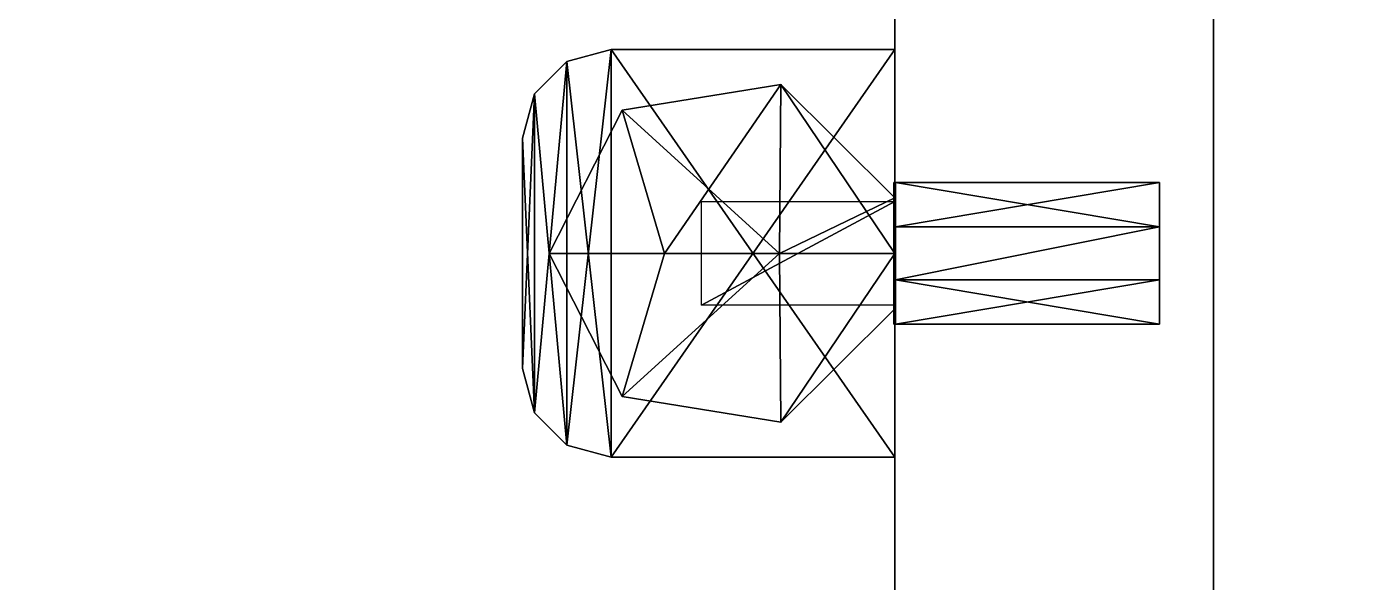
# Model space of a CAD drawing. Extents: x 0 to 2992, y -2739 to 0.
# Drawn here: x 1315 to 1391, y -200.1 to -168.8 of the extents above; entities that cross this region are included whole.
import ezdxf

# ---------------------------------------------------------------- set-up
doc = ezdxf.new("R2010")
doc.units = 0
for name, color, linetype in [('LAYER0', 7, 'CONTINUOUS'), ('LAYER103', 7, 'CONTINUOUS'), ('LAYER106', 7, 'CONTINUOUS'), ('LAYER107', 254, 'CONTINUOUS'), ('LAYER117', 7, 'CONTINUOUS'), ('LAYER120', 7, 'CONTINUOUS'), ('LAYER121', 254, 'CONTINUOUS'), ('LAYER89', 7, 'CONTINUOUS'), ('LAYER92', 7, 'CONTINUOUS'), ('LAYER97', 7, 'CONTINUOUS')]:
    doc.layers.add(name, color=color, linetype=linetype)

msp = doc.modelspace()

# ---------------------------------------------------------------- linework, layer by layer
at = {"layer": 'LAYER0', "invisible_edges": 1}
for points in [[(2992.49, 0), (0, -2716.32), (0, 0), (2992.49, 0)], [(2992.49, -2716.32, 5), (0, 0, 5), (0, -2716.32, 5), (2992.49, -2716.32, 5)], [(0, 0, 5), (2992.49, -2716.32, 5), (2992.49, 0, 5), (0, 0, 5)], [(0, -2716.32), (2992.49, 0), (2992.49, -2716.32), (0, -2716.32)]]:
    msp.add_3dface(points, dxfattribs=at)
at = {"layer": 'LAYER103', "invisible_edges": 1}
for points in [[(577, -144.6001, 871), (1364, -620.0001, 871), (1364, -144.6001, 871), (577, -144.6001, 871)], [(1364, -620.0001, 871), (577, -144.6001, 871), (577, -620.0001, 871), (1364, -620.0001, 871)], [(577, -620.0001, 853), (1364, -144.6001, 853), (1364, -620.0001, 853), (577, -620.0001, 853)], [(1364, -144.6001, 853), (577, -620.0001, 853), (577, -144.6001, 853), (1364, -144.6001, 853)], [(1364, -144.6001, 853), (1364, -620.0001, 871), (1364, -620.0001, 853), (1364, -144.6001, 853)], [(1364, -620.0001, 871), (1364, -144.6001, 853), (1364, -144.6001, 871), (1364, -620.0001, 871)]]:
    msp.add_3dface(points, dxfattribs=at)
at = {"layer": 'LAYER106'}
for points in [[(1345.5, -170.77, 853), (1348, -170.1001, 853), (1345.5, -170.77, 851.01), (1345.5, -170.77, 853)], [(1345.5, -170.77, 851.01), (1348, -170.1001, 853), (1348, -170.1001, 851.01), (1345.5, -170.77, 851.01)], [(1348, -193.1001, 851.01), (1345.5, -170.77, 851.01), (1348, -170.1001, 851.01), (1348, -193.1001, 851.01)], [(1345.5, -170.77, 853), (1348, -193.1001, 853), (1348, -170.1001, 853), (1345.5, -170.77, 853)], [(1348, -193.1001, 851.01), (1348, -170.1001, 851.01), (1345.5, -192.4302, 851.01), (1348, -193.1001, 851.01)], [(1345.5, -192.4302, 851.01), (1348, -170.1001, 851.01), (1345.5, -170.77, 851.01), (1345.5, -192.4302, 851.01)], [(1348, -193.1001, 853), (1348, -170.1001, 853), (1345.5, -192.4302, 853), (1348, -193.1001, 853)], [(1345.5, -192.4302, 853), (1348, -170.1001, 853), (1345.5, -170.77, 853), (1345.5, -192.4302, 853)], [(1345.5, -170.77, 851.01), (1345.5, -170.77, 853), (1348, -170.1001, 851.01), (1345.5, -170.77, 851.01)], [(1348, -170.1001, 851.01), (1345.5, -170.77, 853), (1348, -170.1001, 853), (1348, -170.1001, 851.01)], [(1364, -193.1001, 851.01), (1348, -193.1001, 851.01), (1364, -170.1001, 851.01), (1364, -193.1001, 851.01)], [(1364, -170.1001, 851.01), (1348, -193.1001, 851.01), (1348, -170.1001, 851.01), (1364, -170.1001, 851.01)], [(1364, -193.1001, 853), (1348, -193.1001, 853), (1364, -170.1001, 853), (1364, -193.1001, 853)], [(1364, -170.1001, 853), (1348, -193.1001, 853), (1348, -170.1001, 853), (1364, -170.1001, 853)], [(1348, -170.1001, 851.01), (1364, -170.1001, 851.01), (1348, -170.1001, 853), (1348, -170.1001, 851.01)], [(1348, -170.1001, 853), (1364, -170.1001, 851.01), (1364, -170.1001, 853), (1348, -170.1001, 853)], [(1348, -170.1001, 851.01), (1364, -170.1001, 851.01), (1348, -193.1001, 851.01), (1348, -170.1001, 851.01)], [(1348, -193.1001, 851.01), (1364, -170.1001, 851.01), (1364, -193.1001, 851.01), (1348, -193.1001, 851.01)], [(1348, -170.1001, 851.01), (1348, -170.1001, 853), (1364, -170.1001, 851.01), (1348, -170.1001, 851.01)], [(1364, -170.1001, 851.01), (1348, -170.1001, 853), (1364, -170.1001, 853), (1364, -170.1001, 851.01)], [(1348, -193.1001, 853), (1364, -193.1001, 853), (1348, -170.1001, 853), (1348, -193.1001, 853)], [(1348, -170.1001, 853), (1364, -193.1001, 853), (1364, -170.1001, 853), (1348, -170.1001, 853)], [(1364, -170.1001, 851.01), (1364, -170.1001, 853), (1364, -193.1001, 851.01), (1364, -170.1001, 851.01)], [(1364, -193.1001, 851.01), (1364, -170.1001, 853), (1364, -193.1001, 853), (1364, -193.1001, 851.01)], [(1364, -193.1001, 851.01), (1364, -193.1001, 853), (1364, -170.1001, 851.01), (1364, -193.1001, 851.01)], [(1364, -170.1001, 851.01), (1364, -193.1001, 853), (1364, -170.1001, 853), (1364, -170.1001, 851.01)], [(1343.67, -172.6001, 853), (1345.5, -170.77, 853), (1343.67, -172.6001, 851.01), (1343.67, -172.6001, 853)], [(1343.67, -172.6001, 851.01), (1345.5, -170.77, 853), (1345.5, -170.77, 851.01), (1343.67, -172.6001, 851.01)], [(1343.67, -172.6001, 851.01), (1345.5, -170.77, 851.01), (1343.67, -190.6001, 851.01), (1343.67, -172.6001, 851.01)], [(1343.67, -190.6001, 851.01), (1345.5, -170.77, 851.01), (1345.5, -192.4302, 851.01), (1343.67, -190.6001, 851.01)], [(1343.67, -172.6001, 853), (1345.5, -192.4302, 853), (1345.5, -170.77, 853), (1343.67, -172.6001, 853)], [(1345.5, -192.4302, 851.01), (1345.5, -170.77, 851.01), (1343.67, -190.6001, 851.01), (1345.5, -192.4302, 851.01)], [(1343.67, -190.6001, 851.01), (1345.5, -170.77, 851.01), (1343.67, -172.6001, 851.01), (1343.67, -190.6001, 851.01)], [(1345.5, -192.4302, 853), (1345.5, -170.77, 853), (1343.67, -190.6001, 853), (1345.5, -192.4302, 853)], [(1343.67, -190.6001, 853), (1345.5, -170.77, 853), (1343.67, -172.6001, 853), (1343.67, -190.6001, 853)], [(1343.67, -172.6001, 851.01), (1343.67, -172.6001, 853), (1345.5, -170.77, 851.01), (1343.67, -172.6001, 851.01)], [(1345.5, -170.77, 851.01), (1343.67, -172.6001, 853), (1345.5, -170.77, 853), (1345.5, -170.77, 851.01)], [(1345.5, -192.4302, 851.01), (1345.5, -170.77, 851.01), (1348, -193.1001, 851.01), (1345.5, -192.4302, 851.01)], [(1345.5, -192.4302, 853), (1348, -193.1001, 853), (1345.5, -170.77, 853), (1345.5, -192.4302, 853)], [(1348.613, -173.5166, 867), (1351, -181.6001, 867), (1357.569, -172.0825, 867), (1348.613, -173.5166, 867)], [(1348.613, -173.5166, 867), (1357.569, -172.0825, 867), (1348.613, -173.5166, 853), (1348.613, -173.5166, 867)], [(1348.613, -173.5166, 853), (1357.569, -172.0825, 867), (1357.569, -172.0825, 853), (1348.613, -173.5166, 853)], [(1357.569, -172.0825, 853), (1357.569, -172.0825, 867), (1348.613, -173.5166, 853), (1357.569, -172.0825, 853)], [(1348.613, -173.5166, 853), (1357.569, -172.0825, 867), (1348.613, -173.5166, 867), (1348.613, -173.5166, 853)], [(1357.5, -181.6001, 867), (1348.613, -173.5166, 867), (1357.569, -172.0825, 867), (1357.5, -181.6001, 867)], [(1357.569, -172.0825, 867), (1351, -181.6001, 867), (1357.5, -181.6001, 867), (1357.569, -172.0825, 867)], [(1357.569, -172.0825, 867), (1357.5, -181.6001, 867), (1364, -178.4775, 867), (1357.569, -172.0825, 867)], [(1357.5, -181.6001, 867), (1357.569, -172.0825, 867), (1364, -181.6001, 867), (1357.5, -181.6001, 867)], [(1357.569, -172.0825, 867), (1364, -178.4775, 867), (1357.569, -172.0825, 853), (1357.569, -172.0825, 867)], [(1357.569, -172.0825, 853), (1364, -178.4775, 867), (1364, -178.4775, 853), (1357.569, -172.0825, 853)], [(1364, -178.4775, 853), (1364, -178.4775, 867), (1357.569, -172.0825, 853), (1364, -178.4775, 853)], [(1357.569, -172.0825, 853), (1364, -178.4775, 867), (1357.569, -172.0825, 867), (1357.569, -172.0825, 853)], [(1364, -181.6001, 867), (1357.569, -172.0825, 867), (1364, -178.4775, 867), (1364, -181.6001, 867)], [(1343, -175.1001, 853), (1343.67, -172.6001, 853), (1343, -175.1001, 851.01), (1343, -175.1001, 853)], [(1343, -175.1001, 851.01), (1343.67, -172.6001, 853), (1343.67, -172.6001, 851.01), (1343, -175.1001, 851.01)], [(1343, -175.1001, 851.01), (1343.67, -172.6001, 851.01), (1343, -188.1001, 851.01), (1343, -175.1001, 851.01)], [(1343, -188.1001, 851.01), (1343.67, -172.6001, 851.01), (1343.67, -190.6001, 851.01), (1343, -188.1001, 851.01)], [(1343, -175.1001, 853), (1343.67, -190.6001, 853), (1343.67, -172.6001, 853), (1343, -175.1001, 853)], [(1343.67, -190.6001, 851.01), (1343.67, -172.6001, 851.01), (1343, -188.1001, 851.01), (1343.67, -190.6001, 851.01)], [(1343, -188.1001, 851.01), (1343.67, -172.6001, 851.01), (1343, -175.1001, 851.01), (1343, -188.1001, 851.01)], [(1343.67, -190.6001, 853), (1343.67, -172.6001, 853), (1343, -188.1001, 853), (1343.67, -190.6001, 853)], [(1343, -188.1001, 853), (1343.67, -172.6001, 853), (1343, -175.1001, 853), (1343, -188.1001, 853)], [(1343, -175.1001, 851.01), (1343, -175.1001, 853), (1343.67, -172.6001, 851.01), (1343, -175.1001, 851.01)], [(1343.67, -172.6001, 851.01), (1343, -175.1001, 853), (1343.67, -172.6001, 853), (1343.67, -172.6001, 851.01)], [(1343.67, -190.6001, 853), (1345.5, -192.4302, 853), (1343.67, -172.6001, 853), (1343.67, -190.6001, 853)], [(1344.5, -181.6001, 867), (1351, -181.6001, 867), (1348.613, -173.5166, 867), (1344.5, -181.6001, 867)], [(1344.5, -181.6001, 867), (1348.613, -173.5166, 867), (1344.5, -181.6001, 853), (1344.5, -181.6001, 867)], [(1344.5, -181.6001, 853), (1348.613, -173.5166, 867), (1348.613, -173.5166, 853), (1344.5, -181.6001, 853)], [(1348.613, -173.5166, 853), (1348.613, -173.5166, 867), (1344.5, -181.6001, 853), (1348.613, -173.5166, 853)], [(1344.5, -181.6001, 853), (1348.613, -173.5166, 867), (1344.5, -181.6001, 867), (1344.5, -181.6001, 853)], [(1351, -181.6001, 867), (1344.5, -181.6001, 867), (1348.613, -173.5166, 867), (1351, -181.6001, 867)], [(1351, -181.6001, 867), (1348.613, -173.5166, 867), (1357.5, -181.6001, 867), (1351, -181.6001, 867)], [(1343, -188.1001, 853), (1343, -188.1001, 851.01), (1343, -175.1001, 853), (1343, -188.1001, 853)], [(1343, -175.1001, 853), (1343, -188.1001, 851.01), (1343, -175.1001, 851.01), (1343, -175.1001, 853)], [(1343, -188.1001, 851.01), (1343, -188.1001, 853), (1343, -175.1001, 851.01), (1343, -188.1001, 851.01)], [(1343, -175.1001, 851.01), (1343, -188.1001, 853), (1343, -175.1001, 853), (1343, -175.1001, 851.01)], [(1343, -188.1001, 853), (1343.67, -190.6001, 853), (1343, -175.1001, 853), (1343, -188.1001, 853)], [(1364, -178.4775, 867), (1357.5, -181.6001, 867), (1364, -181.6001, 867), (1364, -178.4775, 867)], [(1364, -184.7227, 853), (1364, -178.4775, 853), (1364, -184.7227, 867), (1364, -184.7227, 853)], [(1364, -184.7227, 867), (1364, -178.4775, 853), (1364, -178.4775, 867), (1364, -184.7227, 867)], [(1364, -184.7227, 853), (1364, -184.7227, 867), (1364, -178.4775, 853), (1364, -184.7227, 853)], [(1364, -178.4775, 853), (1364, -184.7227, 867), (1364, -178.4775, 867), (1364, -178.4775, 853)], [(1353.092, -178.6802, 851), (1364, -178.6802, 851), (1353.092, -184.52, 851), (1353.092, -178.6802, 851)], [(1353.092, -184.52, 851), (1364, -178.6802, 851), (1364, -184.52, 851), (1353.092, -184.52, 851)], [(1344.5, -181.6001, 867), (1348.613, -189.6836, 867), (1351, -181.6001, 867), (1344.5, -181.6001, 867)], [(1344.5, -181.6001, 853), (1348.613, -189.6836, 853), (1344.5, -181.6001, 867), (1344.5, -181.6001, 853)], [(1344.5, -181.6001, 867), (1348.613, -189.6836, 853), (1348.613, -189.6836, 867), (1344.5, -181.6001, 867)], [(1344.5, -181.6001, 853), (1344.5, -181.6001, 867), (1348.613, -189.6836, 853), (1344.5, -181.6001, 853)], [(1348.613, -189.6836, 853), (1344.5, -181.6001, 867), (1348.613, -189.6836, 867), (1348.613, -189.6836, 853)], [(1351, -181.6001, 867), (1344.5, -181.6001, 867), (1348.613, -189.6836, 867), (1351, -181.6001, 867)], [(1351, -181.6001, 867), (1348.613, -189.6836, 867), (1357.5, -181.6001, 867), (1351, -181.6001, 867)], [(1357.5, -181.6001, 867), (1348.613, -189.6836, 867), (1357.569, -191.1177, 867), (1357.5, -181.6001, 867)], [(1351, -181.6001, 867), (1348.613, -189.6836, 867), (1357.5, -181.6001, 867), (1351, -181.6001, 867)], [(1357.5, -181.6001, 867), (1348.613, -189.6836, 867), (1357.569, -191.1177, 867), (1357.5, -181.6001, 867)], [(1357.5, -181.6001, 867), (1357.569, -191.1177, 867), (1364, -181.6001, 867), (1357.5, -181.6001, 867)], [(1357.5, -181.6001, 867), (1357.569, -191.1177, 867), (1364, -181.6001, 867), (1357.5, -181.6001, 867)], [(1364, -181.6001, 867), (1357.569, -191.1177, 867), (1364, -184.7227, 867), (1364, -181.6001, 867)], [(1364, -181.6001, 867), (1357.569, -191.1177, 867), (1364, -184.7227, 867), (1364, -181.6001, 867)], [(1364, -184.7227, 853), (1364, -184.7227, 867), (1357.569, -191.1177, 853), (1364, -184.7227, 853)], [(1357.569, -191.1177, 853), (1364, -184.7227, 867), (1357.569, -191.1177, 867), (1357.569, -191.1177, 853)], [(1357.569, -191.1177, 853), (1357.569, -191.1177, 867), (1364, -184.7227, 853), (1357.569, -191.1177, 853)], [(1364, -184.7227, 853), (1357.569, -191.1177, 867), (1364, -184.7227, 867), (1364, -184.7227, 853)], [(1343, -188.1001, 851.01), (1343.67, -190.6001, 851.01), (1343, -188.1001, 853), (1343, -188.1001, 851.01)], [(1343, -188.1001, 853), (1343.67, -190.6001, 851.01), (1343.67, -190.6001, 853), (1343, -188.1001, 853)], [(1343, -188.1001, 851.01), (1343, -188.1001, 853), (1343.67, -190.6001, 851.01), (1343, -188.1001, 851.01)], [(1343.67, -190.6001, 851.01), (1343, -188.1001, 853), (1343.67, -190.6001, 853), (1343.67, -190.6001, 851.01)], [(1348.613, -189.6836, 853), (1357.569, -191.1177, 853), (1348.613, -189.6836, 867), (1348.613, -189.6836, 853)], [(1348.613, -189.6836, 867), (1357.569, -191.1177, 853), (1357.569, -191.1177, 867), (1348.613, -189.6836, 867)], [(1348.613, -189.6836, 853), (1348.613, -189.6836, 867), (1357.569, -191.1177, 853), (1348.613, -189.6836, 853)], [(1357.569, -191.1177, 853), (1348.613, -189.6836, 867), (1357.569, -191.1177, 867), (1357.569, -191.1177, 853)], [(1343.67, -190.6001, 851.01), (1345.5, -192.4302, 851.01), (1343.67, -190.6001, 853), (1343.67, -190.6001, 851.01)], [(1343.67, -190.6001, 853), (1345.5, -192.4302, 851.01), (1345.5, -192.4302, 853), (1343.67, -190.6001, 853)], [(1343.67, -190.6001, 851.01), (1343.67, -190.6001, 853), (1345.5, -192.4302, 851.01), (1343.67, -190.6001, 851.01)], [(1345.5, -192.4302, 851.01), (1343.67, -190.6001, 853), (1345.5, -192.4302, 853), (1345.5, -192.4302, 851.01)], [(1345.5, -192.4302, 851.01), (1348, -193.1001, 851.01), (1345.5, -192.4302, 853), (1345.5, -192.4302, 851.01)], [(1345.5, -192.4302, 853), (1348, -193.1001, 851.01), (1348, -193.1001, 853), (1345.5, -192.4302, 853)], [(1345.5, -192.4302, 851.01), (1345.5, -192.4302, 853), (1348, -193.1001, 851.01), (1345.5, -192.4302, 851.01)], [(1348, -193.1001, 851.01), (1345.5, -192.4302, 853), (1348, -193.1001, 853), (1348, -193.1001, 851.01)], [(1364, -193.1001, 851.01), (1364, -193.1001, 853), (1348, -193.1001, 851.01), (1364, -193.1001, 851.01)], [(1348, -193.1001, 851.01), (1364, -193.1001, 853), (1348, -193.1001, 853), (1348, -193.1001, 851.01)], [(1348, -193.1001, 853), (1348, -193.1001, 851.01), (1364, -193.1001, 853), (1348, -193.1001, 853)], [(1364, -193.1001, 853), (1348, -193.1001, 851.01), (1364, -193.1001, 851.01), (1364, -193.1001, 853)]]:
    msp.add_3dface(points, dxfattribs=at)
at = {"layer": 'LAYER107'}
for points in [[(1364.05, -180.1001, 861.8301), (1364.05, -177.6001, 858.5), (1363.95, -180.1001, 861.8301), (1364.05, -180.1001, 861.8301)], [(1363.95, -180.1001, 861.8301), (1364.05, -177.6001, 858.5), (1363.95, -177.6001, 858.5), (1363.95, -180.1001, 861.8301)], [(1364.05, -177.6001, 858.5), (1364.05, -180.1001, 855.1699), (1363.95, -177.6001, 858.5), (1364.05, -177.6001, 858.5)], [(1363.95, -177.6001, 858.5), (1364.05, -180.1001, 855.1699), (1363.95, -180.1001, 855.1699), (1363.95, -177.6001, 858.5)], [(1363.95, -177.6001, 862.5), (1363.95, -177.6001, 854.5), (1363.95, -185.6001, 862.5), (1363.95, -177.6001, 862.5)], [(1363.95, -185.6001, 862.5), (1363.95, -177.6001, 854.5), (1363.95, -185.6001, 854.5), (1363.95, -185.6001, 862.5)], [(1364.05, -185.6001, 854.5), (1363.95, -185.6001, 854.5), (1364.05, -177.6001, 854.5), (1364.05, -185.6001, 854.5)], [(1364.05, -177.6001, 854.5), (1363.95, -185.6001, 854.5), (1363.95, -177.6001, 854.5), (1364.05, -177.6001, 854.5)], [(1364.05, -177.6001, 862.5), (1363.95, -177.6001, 862.5), (1364.05, -185.6001, 862.5), (1364.05, -177.6001, 862.5)], [(1364.05, -185.6001, 862.5), (1363.95, -177.6001, 862.5), (1363.95, -185.6001, 862.5), (1364.05, -185.6001, 862.5)], [(1363.95, -177.6001, 854.5), (1363.95, -177.6001, 862.5), (1364.05, -177.6001, 854.5), (1363.95, -177.6001, 854.5)], [(1364.05, -177.6001, 854.5), (1363.95, -177.6001, 862.5), (1364.05, -177.6001, 862.5), (1364.05, -177.6001, 854.5)], [(1378.95, -180.1001, 861.8301), (1378.95, -177.6001, 858.5), (1364.05, -180.1001, 861.8301), (1378.95, -180.1001, 861.8301)], [(1364.05, -180.1001, 861.8301), (1378.95, -177.6001, 858.5), (1364.05, -177.6001, 858.5), (1364.05, -180.1001, 861.8301)], [(1378.95, -177.6001, 858.5), (1378.95, -180.1001, 855.1699), (1364.05, -177.6001, 858.5), (1378.95, -177.6001, 858.5)], [(1364.05, -177.6001, 858.5), (1378.95, -180.1001, 855.1699), (1364.05, -180.1001, 855.1699), (1364.05, -177.6001, 858.5)], [(1364.05, -185.6001, 862.5), (1364.05, -185.6001, 854.5), (1364.05, -177.6001, 862.5), (1364.05, -185.6001, 862.5)], [(1364.05, -177.6001, 862.5), (1364.05, -185.6001, 854.5), (1364.05, -177.6001, 854.5), (1364.05, -177.6001, 862.5)], [(1378.95, -180.1001, 861.8301), (1378.95, -185.6001, 858.5), (1378.95, -177.6001, 858.5), (1378.95, -180.1001, 861.8301)], [(1378.95, -185.6001, 858.5), (1378.95, -183.1001, 855.1699), (1378.95, -177.6001, 858.5), (1378.95, -185.6001, 858.5)], [(1378.95, -177.6001, 858.5), (1378.95, -183.1001, 855.1699), (1378.95, -180.1001, 855.1699), (1378.95, -177.6001, 858.5)], [(1363.95, -183.1001, 861.8301), (1364.05, -183.1001, 861.8301), (1363.95, -180.1001, 861.8301), (1363.95, -183.1001, 861.8301)], [(1363.95, -180.1001, 861.8301), (1364.05, -183.1001, 861.8301), (1364.05, -180.1001, 861.8301), (1363.95, -180.1001, 861.8301)], [(1364.05, -183.1001, 855.1699), (1363.95, -183.1001, 855.1699), (1364.05, -180.1001, 855.1699), (1364.05, -183.1001, 855.1699)], [(1364.05, -180.1001, 855.1699), (1363.95, -183.1001, 855.1699), (1363.95, -180.1001, 855.1699), (1364.05, -180.1001, 855.1699)], [(1364.05, -180.1001, 861.8301), (1364.05, -183.1001, 861.8301), (1378.95, -180.1001, 861.8301), (1364.05, -180.1001, 861.8301)], [(1378.95, -180.1001, 861.8301), (1364.05, -183.1001, 861.8301), (1378.95, -183.1001, 861.8301), (1378.95, -180.1001, 861.8301)], [(1378.95, -183.1001, 855.1699), (1364.05, -183.1001, 855.1699), (1378.95, -180.1001, 855.1699), (1378.95, -183.1001, 855.1699)], [(1378.95, -180.1001, 855.1699), (1364.05, -183.1001, 855.1699), (1364.05, -180.1001, 855.1699), (1378.95, -180.1001, 855.1699)], [(1378.95, -183.1001, 861.8301), (1378.95, -185.6001, 858.5), (1378.95, -180.1001, 861.8301), (1378.95, -183.1001, 861.8301)], [(1363.95, -183.1001, 861.8301), (1363.95, -185.6001, 858.5), (1364.05, -183.1001, 861.8301), (1363.95, -183.1001, 861.8301)], [(1364.05, -183.1001, 861.8301), (1363.95, -185.6001, 858.5), (1364.05, -185.6001, 858.5), (1364.05, -183.1001, 861.8301)], [(1363.95, -185.6001, 858.5), (1363.95, -183.1001, 855.1699), (1364.05, -185.6001, 858.5), (1363.95, -185.6001, 858.5)], [(1364.05, -185.6001, 858.5), (1363.95, -183.1001, 855.1699), (1364.05, -183.1001, 855.1699), (1364.05, -185.6001, 858.5)], [(1364.05, -183.1001, 861.8301), (1364.05, -185.6001, 858.5), (1378.95, -183.1001, 861.8301), (1364.05, -183.1001, 861.8301)], [(1378.95, -183.1001, 861.8301), (1364.05, -185.6001, 858.5), (1378.95, -185.6001, 858.5), (1378.95, -183.1001, 861.8301)], [(1364.05, -185.6001, 858.5), (1364.05, -183.1001, 855.1699), (1378.95, -185.6001, 858.5), (1364.05, -185.6001, 858.5)], [(1378.95, -185.6001, 858.5), (1364.05, -183.1001, 855.1699), (1378.95, -183.1001, 855.1699), (1378.95, -185.6001, 858.5)], [(1363.95, -185.6001, 862.5), (1363.95, -185.6001, 854.5), (1364.05, -185.6001, 862.5), (1363.95, -185.6001, 862.5)], [(1364.05, -185.6001, 862.5), (1363.95, -185.6001, 854.5), (1364.05, -185.6001, 854.5), (1364.05, -185.6001, 862.5)]]:
    msp.add_3dface(points, dxfattribs=at)
at = {"layer": 'LAYER117', "invisible_edges": 1}
for points in [[(577, -144.6001, 1989), (1364, -620.0001, 1989), (1364, -144.6001, 1989), (577, -144.6001, 1989)], [(1364, -620.0001, 1989), (577, -144.6001, 1989), (577, -620.0001, 1989), (1364, -620.0001, 1989)], [(577, -620.0001, 1971), (1364, -144.6001, 1971), (1364, -620.0001, 1971), (577, -620.0001, 1971)], [(1364, -144.6001, 1971), (577, -620.0001, 1971), (577, -144.6001, 1971), (1364, -144.6001, 1971)], [(1364, -144.6001, 1971), (1364, -620.0001, 1989), (1364, -620.0001, 1971), (1364, -144.6001, 1971)], [(1364, -620.0001, 1989), (1364, -144.6001, 1971), (1364, -144.6001, 1989), (1364, -620.0001, 1989)]]:
    msp.add_3dface(points, dxfattribs=at)
at = {"layer": 'LAYER120'}
for points in [[(1345.5, -170.77, 1971), (1348, -170.1001, 1971), (1345.5, -170.77, 1969.01), (1345.5, -170.77, 1971)], [(1345.5, -170.77, 1969.01), (1348, -170.1001, 1971), (1348, -170.1001, 1969.01), (1345.5, -170.77, 1969.01)], [(1348, -193.1001, 1969.01), (1345.5, -170.77, 1969.01), (1348, -170.1001, 1969.01), (1348, -193.1001, 1969.01)], [(1345.5, -170.77, 1971), (1348, -193.1001, 1971), (1348, -170.1001, 1971), (1345.5, -170.77, 1971)], [(1348, -193.1001, 1969.01), (1348, -170.1001, 1969.01), (1345.5, -192.4302, 1969.01), (1348, -193.1001, 1969.01)], [(1345.5, -192.4302, 1969.01), (1348, -170.1001, 1969.01), (1345.5, -170.77, 1969.01), (1345.5, -192.4302, 1969.01)], [(1348, -193.1001, 1971), (1348, -170.1001, 1971), (1345.5, -192.4302, 1971), (1348, -193.1001, 1971)], [(1345.5, -192.4302, 1971), (1348, -170.1001, 1971), (1345.5, -170.77, 1971), (1345.5, -192.4302, 1971)], [(1345.5, -170.77, 1969.01), (1345.5, -170.77, 1971), (1348, -170.1001, 1969.01), (1345.5, -170.77, 1969.01)], [(1348, -170.1001, 1969.01), (1345.5, -170.77, 1971), (1348, -170.1001, 1971), (1348, -170.1001, 1969.01)], [(1364, -193.1001, 1969.01), (1348, -193.1001, 1969.01), (1364, -170.1001, 1969.01), (1364, -193.1001, 1969.01)], [(1364, -170.1001, 1969.01), (1348, -193.1001, 1969.01), (1348, -170.1001, 1969.01), (1364, -170.1001, 1969.01)], [(1364, -193.1001, 1971), (1348, -193.1001, 1971), (1364, -170.1001, 1971), (1364, -193.1001, 1971)], [(1364, -170.1001, 1971), (1348, -193.1001, 1971), (1348, -170.1001, 1971), (1364, -170.1001, 1971)], [(1348, -170.1001, 1969.01), (1364, -170.1001, 1969.01), (1348, -170.1001, 1971), (1348, -170.1001, 1969.01)], [(1348, -170.1001, 1971), (1364, -170.1001, 1969.01), (1364, -170.1001, 1971), (1348, -170.1001, 1971)], [(1348, -170.1001, 1969.01), (1364, -170.1001, 1969.01), (1348, -193.1001, 1969.01), (1348, -170.1001, 1969.01)], [(1348, -193.1001, 1969.01), (1364, -170.1001, 1969.01), (1364, -193.1001, 1969.01), (1348, -193.1001, 1969.01)], [(1348, -170.1001, 1969.01), (1348, -170.1001, 1971), (1364, -170.1001, 1969.01), (1348, -170.1001, 1969.01)], [(1364, -170.1001, 1969.01), (1348, -170.1001, 1971), (1364, -170.1001, 1971), (1364, -170.1001, 1969.01)], [(1348, -193.1001, 1971), (1364, -193.1001, 1971), (1348, -170.1001, 1971), (1348, -193.1001, 1971)], [(1348, -170.1001, 1971), (1364, -193.1001, 1971), (1364, -170.1001, 1971), (1348, -170.1001, 1971)], [(1364, -170.1001, 1969.01), (1364, -170.1001, 1971), (1364, -193.1001, 1969.01), (1364, -170.1001, 1969.01)], [(1364, -193.1001, 1969.01), (1364, -170.1001, 1971), (1364, -193.1001, 1971), (1364, -193.1001, 1969.01)], [(1364, -193.1001, 1969.01), (1364, -193.1001, 1971), (1364, -170.1001, 1969.01), (1364, -193.1001, 1969.01)], [(1364, -170.1001, 1969.01), (1364, -193.1001, 1971), (1364, -170.1001, 1971), (1364, -170.1001, 1969.01)], [(1343.67, -172.6001, 1971), (1345.5, -170.77, 1971), (1343.67, -172.6001, 1969.01), (1343.67, -172.6001, 1971)], [(1343.67, -172.6001, 1969.01), (1345.5, -170.77, 1971), (1345.5, -170.77, 1969.01), (1343.67, -172.6001, 1969.01)], [(1343.67, -172.6001, 1969.01), (1345.5, -170.77, 1969.01), (1343.67, -190.6001, 1969.01), (1343.67, -172.6001, 1969.01)], [(1343.67, -190.6001, 1969.01), (1345.5, -170.77, 1969.01), (1345.5, -192.4302, 1969.01), (1343.67, -190.6001, 1969.01)], [(1343.67, -172.6001, 1971), (1345.5, -192.4302, 1971), (1345.5, -170.77, 1971), (1343.67, -172.6001, 1971)], [(1345.5, -192.4302, 1969.01), (1345.5, -170.77, 1969.01), (1343.67, -190.6001, 1969.01), (1345.5, -192.4302, 1969.01)], [(1343.67, -190.6001, 1969.01), (1345.5, -170.77, 1969.01), (1343.67, -172.6001, 1969.01), (1343.67, -190.6001, 1969.01)], [(1345.5, -192.4302, 1971), (1345.5, -170.77, 1971), (1343.67, -190.6001, 1971), (1345.5, -192.4302, 1971)], [(1343.67, -190.6001, 1971), (1345.5, -170.77, 1971), (1343.67, -172.6001, 1971), (1343.67, -190.6001, 1971)], [(1343.67, -172.6001, 1969.01), (1343.67, -172.6001, 1971), (1345.5, -170.77, 1969.01), (1343.67, -172.6001, 1969.01)], [(1345.5, -170.77, 1969.01), (1343.67, -172.6001, 1971), (1345.5, -170.77, 1971), (1345.5, -170.77, 1969.01)], [(1345.5, -192.4302, 1969.01), (1345.5, -170.77, 1969.01), (1348, -193.1001, 1969.01), (1345.5, -192.4302, 1969.01)], [(1345.5, -192.4302, 1971), (1348, -193.1001, 1971), (1345.5, -170.77, 1971), (1345.5, -192.4302, 1971)], [(1348.613, -173.5166, 1985), (1351, -181.6001, 1985), (1357.569, -172.0825, 1985), (1348.613, -173.5166, 1985)], [(1348.613, -173.5166, 1985), (1357.569, -172.0825, 1985), (1348.613, -173.5166, 1971), (1348.613, -173.5166, 1985)], [(1348.613, -173.5166, 1971), (1357.569, -172.0825, 1985), (1357.569, -172.0825, 1971), (1348.613, -173.5166, 1971)], [(1357.569, -172.0825, 1971), (1357.569, -172.0825, 1985), (1348.613, -173.5166, 1971), (1357.569, -172.0825, 1971)], [(1348.613, -173.5166, 1971), (1357.569, -172.0825, 1985), (1348.613, -173.5166, 1985), (1348.613, -173.5166, 1971)], [(1357.5, -181.6001, 1985), (1348.613, -173.5166, 1985), (1357.569, -172.0825, 1985), (1357.5, -181.6001, 1985)], [(1357.569, -172.0825, 1985), (1351, -181.6001, 1985), (1357.5, -181.6001, 1985), (1357.569, -172.0825, 1985)], [(1357.569, -172.0825, 1985), (1357.5, -181.6001, 1985), (1364, -178.4775, 1985), (1357.569, -172.0825, 1985)], [(1357.5, -181.6001, 1985), (1357.569, -172.0825, 1985), (1364, -181.6001, 1985), (1357.5, -181.6001, 1985)], [(1357.569, -172.0825, 1985), (1364, -178.4775, 1985), (1357.569, -172.0825, 1971), (1357.569, -172.0825, 1985)], [(1357.569, -172.0825, 1971), (1364, -178.4775, 1985), (1364, -178.4775, 1971), (1357.569, -172.0825, 1971)], [(1364, -178.4775, 1971), (1364, -178.4775, 1985), (1357.569, -172.0825, 1971), (1364, -178.4775, 1971)], [(1357.569, -172.0825, 1971), (1364, -178.4775, 1985), (1357.569, -172.0825, 1985), (1357.569, -172.0825, 1971)], [(1364, -181.6001, 1985), (1357.569, -172.0825, 1985), (1364, -178.4775, 1985), (1364, -181.6001, 1985)], [(1343, -175.1001, 1971), (1343.67, -172.6001, 1971), (1343, -175.1001, 1969.01), (1343, -175.1001, 1971)], [(1343, -175.1001, 1969.01), (1343.67, -172.6001, 1971), (1343.67, -172.6001, 1969.01), (1343, -175.1001, 1969.01)], [(1343, -175.1001, 1969.01), (1343.67, -172.6001, 1969.01), (1343, -188.1001, 1969.01), (1343, -175.1001, 1969.01)], [(1343, -188.1001, 1969.01), (1343.67, -172.6001, 1969.01), (1343.67, -190.6001, 1969.01), (1343, -188.1001, 1969.01)], [(1343, -175.1001, 1971), (1343.67, -190.6001, 1971), (1343.67, -172.6001, 1971), (1343, -175.1001, 1971)], [(1343.67, -190.6001, 1969.01), (1343.67, -172.6001, 1969.01), (1343, -188.1001, 1969.01), (1343.67, -190.6001, 1969.01)], [(1343, -188.1001, 1969.01), (1343.67, -172.6001, 1969.01), (1343, -175.1001, 1969.01), (1343, -188.1001, 1969.01)], [(1343.67, -190.6001, 1971), (1343.67, -172.6001, 1971), (1343, -188.1001, 1971), (1343.67, -190.6001, 1971)], [(1343, -188.1001, 1971), (1343.67, -172.6001, 1971), (1343, -175.1001, 1971), (1343, -188.1001, 1971)], [(1343, -175.1001, 1969.01), (1343, -175.1001, 1971), (1343.67, -172.6001, 1969.01), (1343, -175.1001, 1969.01)], [(1343.67, -172.6001, 1969.01), (1343, -175.1001, 1971), (1343.67, -172.6001, 1971), (1343.67, -172.6001, 1969.01)], [(1343.67, -190.6001, 1971), (1345.5, -192.4302, 1971), (1343.67, -172.6001, 1971), (1343.67, -190.6001, 1971)], [(1344.5, -181.6001, 1985), (1351, -181.6001, 1985), (1348.613, -173.5166, 1985), (1344.5, -181.6001, 1985)], [(1344.5, -181.6001, 1985), (1348.613, -173.5166, 1985), (1344.5, -181.6001, 1971), (1344.5, -181.6001, 1985)], [(1344.5, -181.6001, 1971), (1348.613, -173.5166, 1985), (1348.613, -173.5166, 1971), (1344.5, -181.6001, 1971)], [(1348.613, -173.5166, 1971), (1348.613, -173.5166, 1985), (1344.5, -181.6001, 1971), (1348.613, -173.5166, 1971)], [(1344.5, -181.6001, 1971), (1348.613, -173.5166, 1985), (1344.5, -181.6001, 1985), (1344.5, -181.6001, 1971)], [(1351, -181.6001, 1985), (1344.5, -181.6001, 1985), (1348.613, -173.5166, 1985), (1351, -181.6001, 1985)], [(1351, -181.6001, 1985), (1348.613, -173.5166, 1985), (1357.5, -181.6001, 1985), (1351, -181.6001, 1985)], [(1343, -188.1001, 1971), (1343, -188.1001, 1969.01), (1343, -175.1001, 1971), (1343, -188.1001, 1971)], [(1343, -175.1001, 1971), (1343, -188.1001, 1969.01), (1343, -175.1001, 1969.01), (1343, -175.1001, 1971)], [(1343, -188.1001, 1969.01), (1343, -188.1001, 1971), (1343, -175.1001, 1969.01), (1343, -188.1001, 1969.01)], [(1343, -175.1001, 1969.01), (1343, -188.1001, 1971), (1343, -175.1001, 1971), (1343, -175.1001, 1969.01)], [(1343, -188.1001, 1971), (1343.67, -190.6001, 1971), (1343, -175.1001, 1971), (1343, -188.1001, 1971)], [(1364, -178.4775, 1985), (1357.5, -181.6001, 1985), (1364, -181.6001, 1985), (1364, -178.4775, 1985)], [(1364, -184.7227, 1971), (1364, -178.4775, 1971), (1364, -184.7227, 1985), (1364, -184.7227, 1971)], [(1364, -184.7227, 1985), (1364, -178.4775, 1971), (1364, -178.4775, 1985), (1364, -184.7227, 1985)], [(1364, -184.7227, 1971), (1364, -184.7227, 1985), (1364, -178.4775, 1971), (1364, -184.7227, 1971)], [(1364, -178.4775, 1971), (1364, -184.7227, 1985), (1364, -178.4775, 1985), (1364, -178.4775, 1971)], [(1353.092, -178.6802, 1969), (1364, -178.6802, 1969), (1353.092, -184.52, 1969), (1353.092, -178.6802, 1969)], [(1353.092, -184.52, 1969), (1364, -178.6802, 1969), (1364, -184.52, 1969), (1353.092, -184.52, 1969)], [(1344.5, -181.6001, 1985), (1348.613, -189.6836, 1985), (1351, -181.6001, 1985), (1344.5, -181.6001, 1985)], [(1344.5, -181.6001, 1971), (1348.613, -189.6836, 1971), (1344.5, -181.6001, 1985), (1344.5, -181.6001, 1971)], [(1344.5, -181.6001, 1985), (1348.613, -189.6836, 1971), (1348.613, -189.6836, 1985), (1344.5, -181.6001, 1985)], [(1344.5, -181.6001, 1971), (1344.5, -181.6001, 1985), (1348.613, -189.6836, 1971), (1344.5, -181.6001, 1971)], [(1348.613, -189.6836, 1971), (1344.5, -181.6001, 1985), (1348.613, -189.6836, 1985), (1348.613, -189.6836, 1971)], [(1351, -181.6001, 1985), (1344.5, -181.6001, 1985), (1348.613, -189.6836, 1985), (1351, -181.6001, 1985)], [(1351, -181.6001, 1985), (1348.613, -189.6836, 1985), (1357.5, -181.6001, 1985), (1351, -181.6001, 1985)], [(1357.5, -181.6001, 1985), (1348.613, -189.6836, 1985), (1357.569, -191.1177, 1985), (1357.5, -181.6001, 1985)], [(1351, -181.6001, 1985), (1348.613, -189.6836, 1985), (1357.5, -181.6001, 1985), (1351, -181.6001, 1985)], [(1357.5, -181.6001, 1985), (1348.613, -189.6836, 1985), (1357.569, -191.1177, 1985), (1357.5, -181.6001, 1985)], [(1357.5, -181.6001, 1985), (1357.569, -191.1177, 1985), (1364, -181.6001, 1985), (1357.5, -181.6001, 1985)], [(1357.5, -181.6001, 1985), (1357.569, -191.1177, 1985), (1364, -181.6001, 1985), (1357.5, -181.6001, 1985)], [(1364, -181.6001, 1985), (1357.569, -191.1177, 1985), (1364, -184.7227, 1985), (1364, -181.6001, 1985)], [(1364, -181.6001, 1985), (1357.569, -191.1177, 1985), (1364, -184.7227, 1985), (1364, -181.6001, 1985)], [(1364, -184.7227, 1971), (1364, -184.7227, 1985), (1357.569, -191.1177, 1971), (1364, -184.7227, 1971)], [(1357.569, -191.1177, 1971), (1364, -184.7227, 1985), (1357.569, -191.1177, 1985), (1357.569, -191.1177, 1971)], [(1357.569, -191.1177, 1971), (1357.569, -191.1177, 1985), (1364, -184.7227, 1971), (1357.569, -191.1177, 1971)], [(1364, -184.7227, 1971), (1357.569, -191.1177, 1985), (1364, -184.7227, 1985), (1364, -184.7227, 1971)], [(1343, -188.1001, 1969.01), (1343.67, -190.6001, 1969.01), (1343, -188.1001, 1971), (1343, -188.1001, 1969.01)], [(1343, -188.1001, 1971), (1343.67, -190.6001, 1969.01), (1343.67, -190.6001, 1971), (1343, -188.1001, 1971)], [(1343, -188.1001, 1969.01), (1343, -188.1001, 1971), (1343.67, -190.6001, 1969.01), (1343, -188.1001, 1969.01)], [(1343.67, -190.6001, 1969.01), (1343, -188.1001, 1971), (1343.67, -190.6001, 1971), (1343.67, -190.6001, 1969.01)], [(1348.613, -189.6836, 1971), (1357.569, -191.1177, 1971), (1348.613, -189.6836, 1985), (1348.613, -189.6836, 1971)], [(1348.613, -189.6836, 1985), (1357.569, -191.1177, 1971), (1357.569, -191.1177, 1985), (1348.613, -189.6836, 1985)], [(1348.613, -189.6836, 1971), (1348.613, -189.6836, 1985), (1357.569, -191.1177, 1971), (1348.613, -189.6836, 1971)], [(1357.569, -191.1177, 1971), (1348.613, -189.6836, 1985), (1357.569, -191.1177, 1985), (1357.569, -191.1177, 1971)], [(1343.67, -190.6001, 1969.01), (1345.5, -192.4302, 1969.01), (1343.67, -190.6001, 1971), (1343.67, -190.6001, 1969.01)], [(1343.67, -190.6001, 1971), (1345.5, -192.4302, 1969.01), (1345.5, -192.4302, 1971), (1343.67, -190.6001, 1971)], [(1343.67, -190.6001, 1969.01), (1343.67, -190.6001, 1971), (1345.5, -192.4302, 1969.01), (1343.67, -190.6001, 1969.01)], [(1345.5, -192.4302, 1969.01), (1343.67, -190.6001, 1971), (1345.5, -192.4302, 1971), (1345.5, -192.4302, 1969.01)], [(1345.5, -192.4302, 1969.01), (1348, -193.1001, 1969.01), (1345.5, -192.4302, 1971), (1345.5, -192.4302, 1969.01)], [(1345.5, -192.4302, 1971), (1348, -193.1001, 1969.01), (1348, -193.1001, 1971), (1345.5, -192.4302, 1971)], [(1345.5, -192.4302, 1969.01), (1345.5, -192.4302, 1971), (1348, -193.1001, 1969.01), (1345.5, -192.4302, 1969.01)], [(1348, -193.1001, 1969.01), (1345.5, -192.4302, 1971), (1348, -193.1001, 1971), (1348, -193.1001, 1969.01)], [(1364, -193.1001, 1969.01), (1364, -193.1001, 1971), (1348, -193.1001, 1969.01), (1364, -193.1001, 1969.01)], [(1348, -193.1001, 1969.01), (1364, -193.1001, 1971), (1348, -193.1001, 1971), (1348, -193.1001, 1969.01)], [(1348, -193.1001, 1971), (1348, -193.1001, 1969.01), (1364, -193.1001, 1971), (1348, -193.1001, 1971)], [(1364, -193.1001, 1971), (1348, -193.1001, 1969.01), (1364, -193.1001, 1969.01), (1364, -193.1001, 1971)]]:
    msp.add_3dface(points, dxfattribs=at)
at = {"layer": 'LAYER121'}
for points in [[(1364.05, -180.1001, 1979.83), (1364.05, -177.6001, 1976.5), (1363.95, -180.1001, 1979.83), (1364.05, -180.1001, 1979.83)], [(1363.95, -180.1001, 1979.83), (1364.05, -177.6001, 1976.5), (1363.95, -177.6001, 1976.5), (1363.95, -180.1001, 1979.83)], [(1364.05, -177.6001, 1976.5), (1364.05, -180.1001, 1973.17), (1363.95, -177.6001, 1976.5), (1364.05, -177.6001, 1976.5)], [(1363.95, -177.6001, 1976.5), (1364.05, -180.1001, 1973.17), (1363.95, -180.1001, 1973.17), (1363.95, -177.6001, 1976.5)], [(1363.95, -177.6001, 1980.5), (1363.95, -177.6001, 1972.5), (1363.95, -185.6001, 1980.5), (1363.95, -177.6001, 1980.5)], [(1363.95, -185.6001, 1980.5), (1363.95, -177.6001, 1972.5), (1363.95, -185.6001, 1972.5), (1363.95, -185.6001, 1980.5)], [(1364.05, -185.6001, 1972.5), (1363.95, -185.6001, 1972.5), (1364.05, -177.6001, 1972.5), (1364.05, -185.6001, 1972.5)], [(1364.05, -177.6001, 1972.5), (1363.95, -185.6001, 1972.5), (1363.95, -177.6001, 1972.5), (1364.05, -177.6001, 1972.5)], [(1364.05, -177.6001, 1980.5), (1363.95, -177.6001, 1980.5), (1364.05, -185.6001, 1980.5), (1364.05, -177.6001, 1980.5)], [(1364.05, -185.6001, 1980.5), (1363.95, -177.6001, 1980.5), (1363.95, -185.6001, 1980.5), (1364.05, -185.6001, 1980.5)], [(1363.95, -177.6001, 1972.5), (1363.95, -177.6001, 1980.5), (1364.05, -177.6001, 1972.5), (1363.95, -177.6001, 1972.5)], [(1364.05, -177.6001, 1972.5), (1363.95, -177.6001, 1980.5), (1364.05, -177.6001, 1980.5), (1364.05, -177.6001, 1972.5)], [(1378.95, -180.1001, 1979.83), (1378.95, -177.6001, 1976.5), (1364.05, -180.1001, 1979.83), (1378.95, -180.1001, 1979.83)], [(1364.05, -180.1001, 1979.83), (1378.95, -177.6001, 1976.5), (1364.05, -177.6001, 1976.5), (1364.05, -180.1001, 1979.83)], [(1378.95, -177.6001, 1976.5), (1378.95, -180.1001, 1973.17), (1364.05, -177.6001, 1976.5), (1378.95, -177.6001, 1976.5)], [(1364.05, -177.6001, 1976.5), (1378.95, -180.1001, 1973.17), (1364.05, -180.1001, 1973.17), (1364.05, -177.6001, 1976.5)], [(1364.05, -185.6001, 1980.5), (1364.05, -185.6001, 1972.5), (1364.05, -177.6001, 1980.5), (1364.05, -185.6001, 1980.5)], [(1364.05, -177.6001, 1980.5), (1364.05, -185.6001, 1972.5), (1364.05, -177.6001, 1972.5), (1364.05, -177.6001, 1980.5)], [(1378.95, -180.1001, 1979.83), (1378.95, -185.6001, 1976.5), (1378.95, -177.6001, 1976.5), (1378.95, -180.1001, 1979.83)], [(1378.95, -185.6001, 1976.5), (1378.95, -183.1001, 1973.17), (1378.95, -177.6001, 1976.5), (1378.95, -185.6001, 1976.5)], [(1378.95, -177.6001, 1976.5), (1378.95, -183.1001, 1973.17), (1378.95, -180.1001, 1973.17), (1378.95, -177.6001, 1976.5)], [(1363.95, -183.1001, 1979.83), (1364.05, -183.1001, 1979.83), (1363.95, -180.1001, 1979.83), (1363.95, -183.1001, 1979.83)], [(1363.95, -180.1001, 1979.83), (1364.05, -183.1001, 1979.83), (1364.05, -180.1001, 1979.83), (1363.95, -180.1001, 1979.83)], [(1364.05, -183.1001, 1973.17), (1363.95, -183.1001, 1973.17), (1364.05, -180.1001, 1973.17), (1364.05, -183.1001, 1973.17)], [(1364.05, -180.1001, 1973.17), (1363.95, -183.1001, 1973.17), (1363.95, -180.1001, 1973.17), (1364.05, -180.1001, 1973.17)], [(1364.05, -180.1001, 1979.83), (1364.05, -183.1001, 1979.83), (1378.95, -180.1001, 1979.83), (1364.05, -180.1001, 1979.83)], [(1378.95, -180.1001, 1979.83), (1364.05, -183.1001, 1979.83), (1378.95, -183.1001, 1979.83), (1378.95, -180.1001, 1979.83)], [(1378.95, -183.1001, 1973.17), (1364.05, -183.1001, 1973.17), (1378.95, -180.1001, 1973.17), (1378.95, -183.1001, 1973.17)], [(1378.95, -180.1001, 1973.17), (1364.05, -183.1001, 1973.17), (1364.05, -180.1001, 1973.17), (1378.95, -180.1001, 1973.17)], [(1378.95, -183.1001, 1979.83), (1378.95, -185.6001, 1976.5), (1378.95, -180.1001, 1979.83), (1378.95, -183.1001, 1979.83)], [(1363.95, -183.1001, 1979.83), (1363.95, -185.6001, 1976.5), (1364.05, -183.1001, 1979.83), (1363.95, -183.1001, 1979.83)], [(1364.05, -183.1001, 1979.83), (1363.95, -185.6001, 1976.5), (1364.05, -185.6001, 1976.5), (1364.05, -183.1001, 1979.83)], [(1363.95, -185.6001, 1976.5), (1363.95, -183.1001, 1973.17), (1364.05, -185.6001, 1976.5), (1363.95, -185.6001, 1976.5)], [(1364.05, -185.6001, 1976.5), (1363.95, -183.1001, 1973.17), (1364.05, -183.1001, 1973.17), (1364.05, -185.6001, 1976.5)], [(1364.05, -183.1001, 1979.83), (1364.05, -185.6001, 1976.5), (1378.95, -183.1001, 1979.83), (1364.05, -183.1001, 1979.83)], [(1378.95, -183.1001, 1979.83), (1364.05, -185.6001, 1976.5), (1378.95, -185.6001, 1976.5), (1378.95, -183.1001, 1979.83)], [(1364.05, -185.6001, 1976.5), (1364.05, -183.1001, 1973.17), (1378.95, -185.6001, 1976.5), (1364.05, -185.6001, 1976.5)], [(1378.95, -185.6001, 1976.5), (1364.05, -183.1001, 1973.17), (1378.95, -183.1001, 1973.17), (1378.95, -185.6001, 1976.5)], [(1363.95, -185.6001, 1980.5), (1363.95, -185.6001, 1972.5), (1364.05, -185.6001, 1980.5), (1363.95, -185.6001, 1980.5)], [(1364.05, -185.6001, 1980.5), (1363.95, -185.6001, 1972.5), (1364.05, -185.6001, 1972.5), (1364.05, -185.6001, 1980.5)]]:
    msp.add_3dface(points, dxfattribs=at)
at = {"layer": 'LAYER89', "invisible_edges": 1}
for points in [[(1364, -120, 5), (1364, -680, 2545), (1364, -120, 2545), (1364, -120, 5)], [(1364, -680, 2545), (1364, -120, 5), (1364, -680, 5), (1364, -680, 2545)], [(1364, -120, 5), (1382, -680, 5), (1364, -680, 5), (1364, -120, 5)], [(1382, -680, 5), (1364, -120, 5), (1382, -120, 5), (1382, -680, 5)], [(1382, -120, 2545), (1364, -680, 2545), (1382, -680, 2545), (1382, -120, 2545)], [(1364, -680, 2545), (1382, -120, 2545), (1364, -120, 2545), (1364, -680, 2545)], [(1382, -680, 5), (1382, -120, 2545), (1382, -680, 2545), (1382, -680, 5)], [(1382, -120, 2545), (1382, -680, 5), (1382, -120, 5), (1382, -120, 2545)]]:
    msp.add_3dface(points, dxfattribs=at)
at = {"layer": 'LAYER92', "invisible_edges": 1}
for points in [[(1364, -120, 85), (577, -680, 85), (577, -120, 85), (1364, -120, 85)], [(577, -680, 85), (1364, -120, 85), (1364, -680, 85), (577, -680, 85)], [(1364, -680, 103), (577, -120, 103), (577, -680, 103), (1364, -680, 103)], [(577, -120, 103), (1364, -680, 103), (1364, -120, 103), (577, -120, 103)], [(1364, -120, 85), (1364, -680, 103), (1364, -680, 85), (1364, -120, 85)], [(1364, -680, 103), (1364, -120, 85), (1364, -120, 103), (1364, -680, 103)]]:
    msp.add_3dface(points, dxfattribs=at)
at = {"layer": 'LAYER97', "invisible_edges": 1}
for points in [[(577, -120, 2544), (1364, -680, 2544), (1364, -120, 2544), (577, -120, 2544)], [(1364, -680, 2544), (577, -120, 2544), (577, -680, 2544), (1364, -680, 2544)], [(577, -680, 2526), (1364, -120, 2526), (1364, -680, 2526), (577, -680, 2526)], [(1364, -120, 2526), (577, -680, 2526), (577, -120, 2526), (1364, -120, 2526)], [(1364, -120, 2526), (1364, -680, 2544), (1364, -680, 2526), (1364, -120, 2526)], [(1364, -680, 2544), (1364, -120, 2526), (1364, -120, 2544), (1364, -680, 2544)]]:
    msp.add_3dface(points, dxfattribs=at)

doc.saveas('drawing.dxf')
